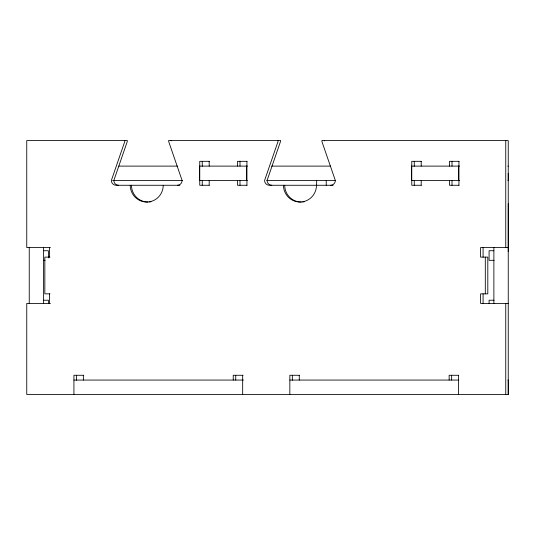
<?xml version="1.0" encoding="UTF-8"?>
<svg xmlns="http://www.w3.org/2000/svg" width="535" height="535" viewBox="0 0 535 535"><rect width="100%" height="100%" fill="white"/><g stroke="black" fill="none" stroke-linecap="round" stroke-linejoin="round"><path stroke-width="0.8" d="M49.548 257.121L49.554 247.544M483.085 303.425L483.092 293.842M50.424 303.425L26.757 303.425L26.75 394.435L508.25 394.435L508.25 380.064L507.902 380.064M508.25 251.53L508.25 203.634M209.332 161.323L199.756 161.323L199.756 185.27L209.332 185.27M247.07 161.323L237.5 161.323L237.5 166.111M421.339 161.323L411.769 161.323L411.769 185.27L421.339 185.27M459.077 161.323L449.507 161.323L449.507 166.111M118.864 166.111L177.573 166.111M247.504 166.111L199.401 166.111L199.401 180.482L247.404 180.482M271.666 166.111L330.657 166.111M459.598 166.111L411.408 166.111L411.408 180.482L459.685 180.482M507.902 166.111L508.25 166.111M112.597 180.482L113.427 180.482M113.681 180.482L182.535 180.482M266.791 180.482L335.632 180.482M507.902 180.482L508.25 180.482L508.25 173.293M179.887 185.27L116.062 185.27A4.788 4.715 90 0 1 111.347 180.482L124.635 141.935A4.795 4.715 -89.9 0 0 124.829 140.565M247.07 185.27L237.5 185.27L237.5 180.482M333.124 185.27L269.299 185.27A4.788 4.715 90 0 1 264.584 180.482L277.872 141.935A4.782 4.708 -89.9 0 0 278.066 140.565M459.077 185.27L449.507 185.27L449.507 180.482M50.424 247.544L26.757 247.544L26.75 140.565L127.323 140.565A4.782 4.715 90 0 1 127.129 141.935L113.841 180.482A4.788 4.715 89.9 0 0 118.563 185.27M508.25 247.544L480.59 247.544L480.597 257.121L487.806 257.121L487.806 293.842L480.597 293.842L480.59 303.425L508.25 303.425M43.616 250.734L48.404 250.734L48.404 257.917M493.879 250.734L489.09 250.734L489.09 260.318L494.086 260.318M49.969 257.121L44.84 257.121L44.84 293.842L49.969 293.842M43.409 260.318L45.074 260.318M43.409 300.229L48.404 300.229L48.404 303.425M494.086 300.229L489.09 300.229L489.09 303.425M83.774 375.276L73.924 375.276L73.924 394.435M243.084 375.276L233.233 375.276L233.233 380.064M299.413 375.276L289.843 375.276L289.843 394.435M458.716 375.276L449.146 375.276L449.146 380.064M73.924 380.064L243.499 380.064M289.843 380.064L458.849 380.064M483.085 247.544L483.092 257.121M49.548 293.842L49.554 303.425M508.25 394.435L508.25 140.565L321.863 140.565A4.795 4.728 -89.6 0 0 322.05 141.935L335.345 180.482A4.788 4.715 89.6 0 1 330.623 185.27M505.756 140.565L505.756 247.544M505.756 303.425L505.756 394.435M493.879 247.431L493.879 303.566M485.305 257.121L485.305 293.842M458.943 161.323L458.943 185.27M458.582 166.111L458.582 180.482M458.582 375.276L458.582 394.435M452.001 161.323L452.001 166.111M452.001 180.482L452.001 185.27M451.64 375.276L451.64 380.064M421.205 161.323L421.205 166.111M421.205 180.482L421.205 185.27M414.264 161.323L414.264 166.278M414.264 180.315L414.264 185.27M326.23 180.482L326.23 185.27M316.646 180.275L316.646 185.27M299.272 375.276L299.272 380.064M292.337 375.276L292.337 380.271M246.929 161.323L246.929 185.27M246.568 166.111L246.568 180.482M242.669 375.276L242.669 394.435M239.994 161.323L239.994 166.111M239.994 180.482L239.994 185.27M235.728 375.276L235.728 380.064M209.192 161.323L209.192 166.111M209.192 180.482L209.192 185.27M202.257 161.323L202.257 166.278M202.257 180.315L202.257 185.27M83.36 375.276L83.36 380.064M76.418 375.276L76.418 380.271M43.616 247.29L43.616 303.566M29.244 247.264L29.244 303.612M163.235 185.27A16.766 16.511 90 0 1 146.724 202.036A16.766 16.511 90 0 1 130.219 185.27M177.386 185.27A4.788 4.715 -89.7 0 0 182.107 180.482L168.819 141.935A4.795 4.715 89.9 0 1 168.625 140.565L280.561 140.565A4.782 4.708 -89.9 0 1 280.36 141.935L267.079 180.482A4.788 4.715 89.9 0 0 271.8 185.27M147.974 202.036A16.766 16.511 90 0 1 131.463 185.27M150.977 201.755A16.766 16.511 90 0 1 149.459 201.969M171.126 140.912A4.802 4.735 -89.6 0 1 171.113 140.565M316.473 185.27A16.766 16.511 -90 0 1 299.961 202.036A16.766 16.511 -90 0 1 283.456 185.27M304.214 201.755A16.766 16.511 -90 0 1 302.696 201.969M301.212 202.036A16.766 16.511 -90 0 1 284.7 185.27M324.37 140.912A4.782 4.708 90 0 1 324.357 140.565"/></g></svg>
